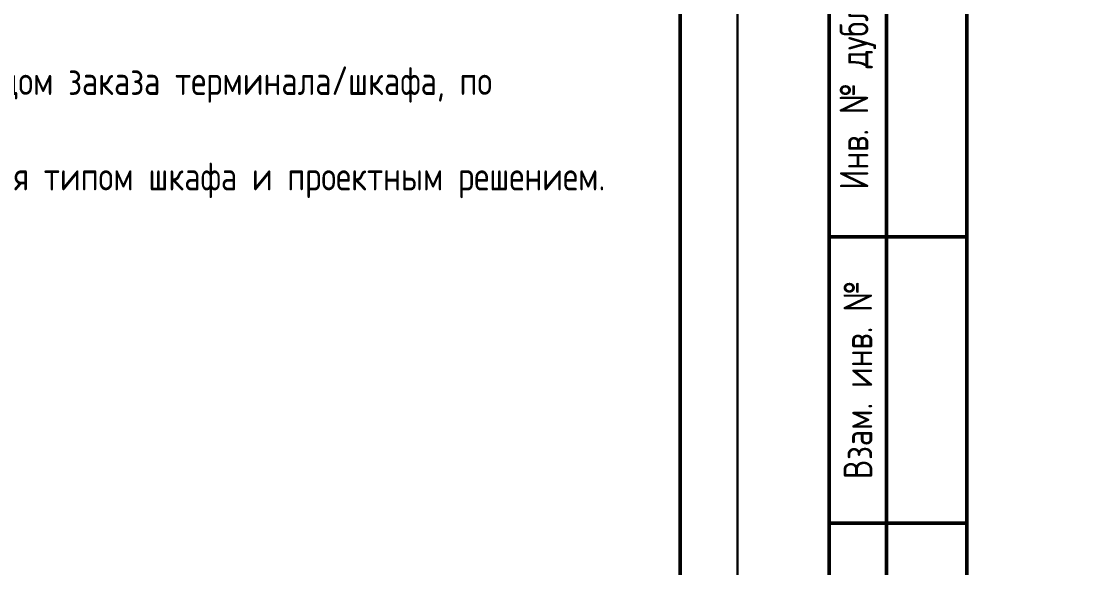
# Model space of a CAD drawing. Header units: millimetres. Extents: x -936 to 3453, y -90 to 618.
# Drawn here: x 357.5 to 449.3, y 61.1 to 108.8 of the extents above; entities that cross this region are included whole.
import ezdxf

# ---------------------------------------------------------------- set-up
doc = ezdxf.new("R2010")
doc.units = ezdxf.units.MM
doc.styles.add('Gost_type_A', font='GOST_A.TTF')

# ---------------------------------------------------------------- blocks, each defined once
blk = doc.blocks.new('Формат_А3')
blk.add_lwpolyline([(-420, 297), (0, 297), (0, 0), (-420, 0)], close=True)
at = {"lineweight": 50}
blk.add_lwpolyline([(-400, 292), (-5, 292), (-5, 5), (-400, 5)], close=True, dxfattribs=at)
blk = doc.blocks.new('Штамп левый нижний')
at = {"lineweight": 50}
for points in [[(-12, 110), (-7, 110), (-7, 85), (-12, 85)], [(-7, 110), (0, 110), (0, 85), (-7, 85)], [(-12, 85), (-7, 85), (-7, 60), (-12, 60)], [(-7, 85), (0, 85), (0, 60), (-7, 60)], [(-12, 60), (-7, 60), (-7, 25), (-12, 25)], [(-7, 60), (0, 60), (0, 25), (-7, 25)]]:
    blk.add_lwpolyline(points, close=True, dxfattribs=at)
at = {"char_height": 2.5, "width": 25, "attachment_point": 5, "rotation": 90, "style": 'Gost_type_A'}
for s, insert in [('Инв. № дубл.', (-9.5, 97.5)), ('Взам. инв. №', (-9.5, 72.5))]:
    blk.add_mtext(s, dxfattribs=dict(at, insert=insert))

msp = doc.modelspace()

# ---------------------------------------------------------------- block references
for name, p in [('Формат_А3', (420, 0)), ('Формат_А3', (840, 0)), ('Штамп левый нижний', (440, 5))]:
    msp.add_blockref(name, p)

# ---------------------------------------------------------------- texts
at = {"insert": (230, 64), "char_height": 2.5, "width": 183, "attachment_point": 7, "style": 'Gost_type_A'}
msp.add_mtext('\\A1;\\P\\P\\pxi2,t4;1.^IКонечное количество портов и тип интерфейсов определяется проектным решением и кодом заказа терминала/шкафа, по согласованию с производителем терминала/шкафа.\\P2.^IКонечное количество и функциональное назначение электронных клавиш ИЭУ определяется типом шкафа и проектным решением.\\P3.^IПри использовании ШОН:\\P\\pi6,t4,5,8;{\\fSymbol|b0|i0|c2|p18;·^I}подключить Iотб к клеммам Х:13, Х:15;\\P{\\fSymbol|b0|i0|c2|p18;·^I}задать требуемую величину подстройки модуля U{\\H0.7x;\\S^ ШОН;}.\\P\\pi4,t4;При использовании ТН:\\P\\pi6,t4,5,8;{\\fSymbol|b0|i0|c2|p18;·^I}подключить Uотб к клеммам Х:13, Х:15;\\P{\\fSymbol|b0|i0|c2|p18;·^I}удалить перемычку Х:13-Х:14;\\P{\\fSymbol|b0|i0|c2|p18;·^I}задать требуемую величину подстройки модуля U{\\H0.7x;\\S^ ШОН;}.', dxfattribs=at)

doc.saveas('drawing.dxf')
